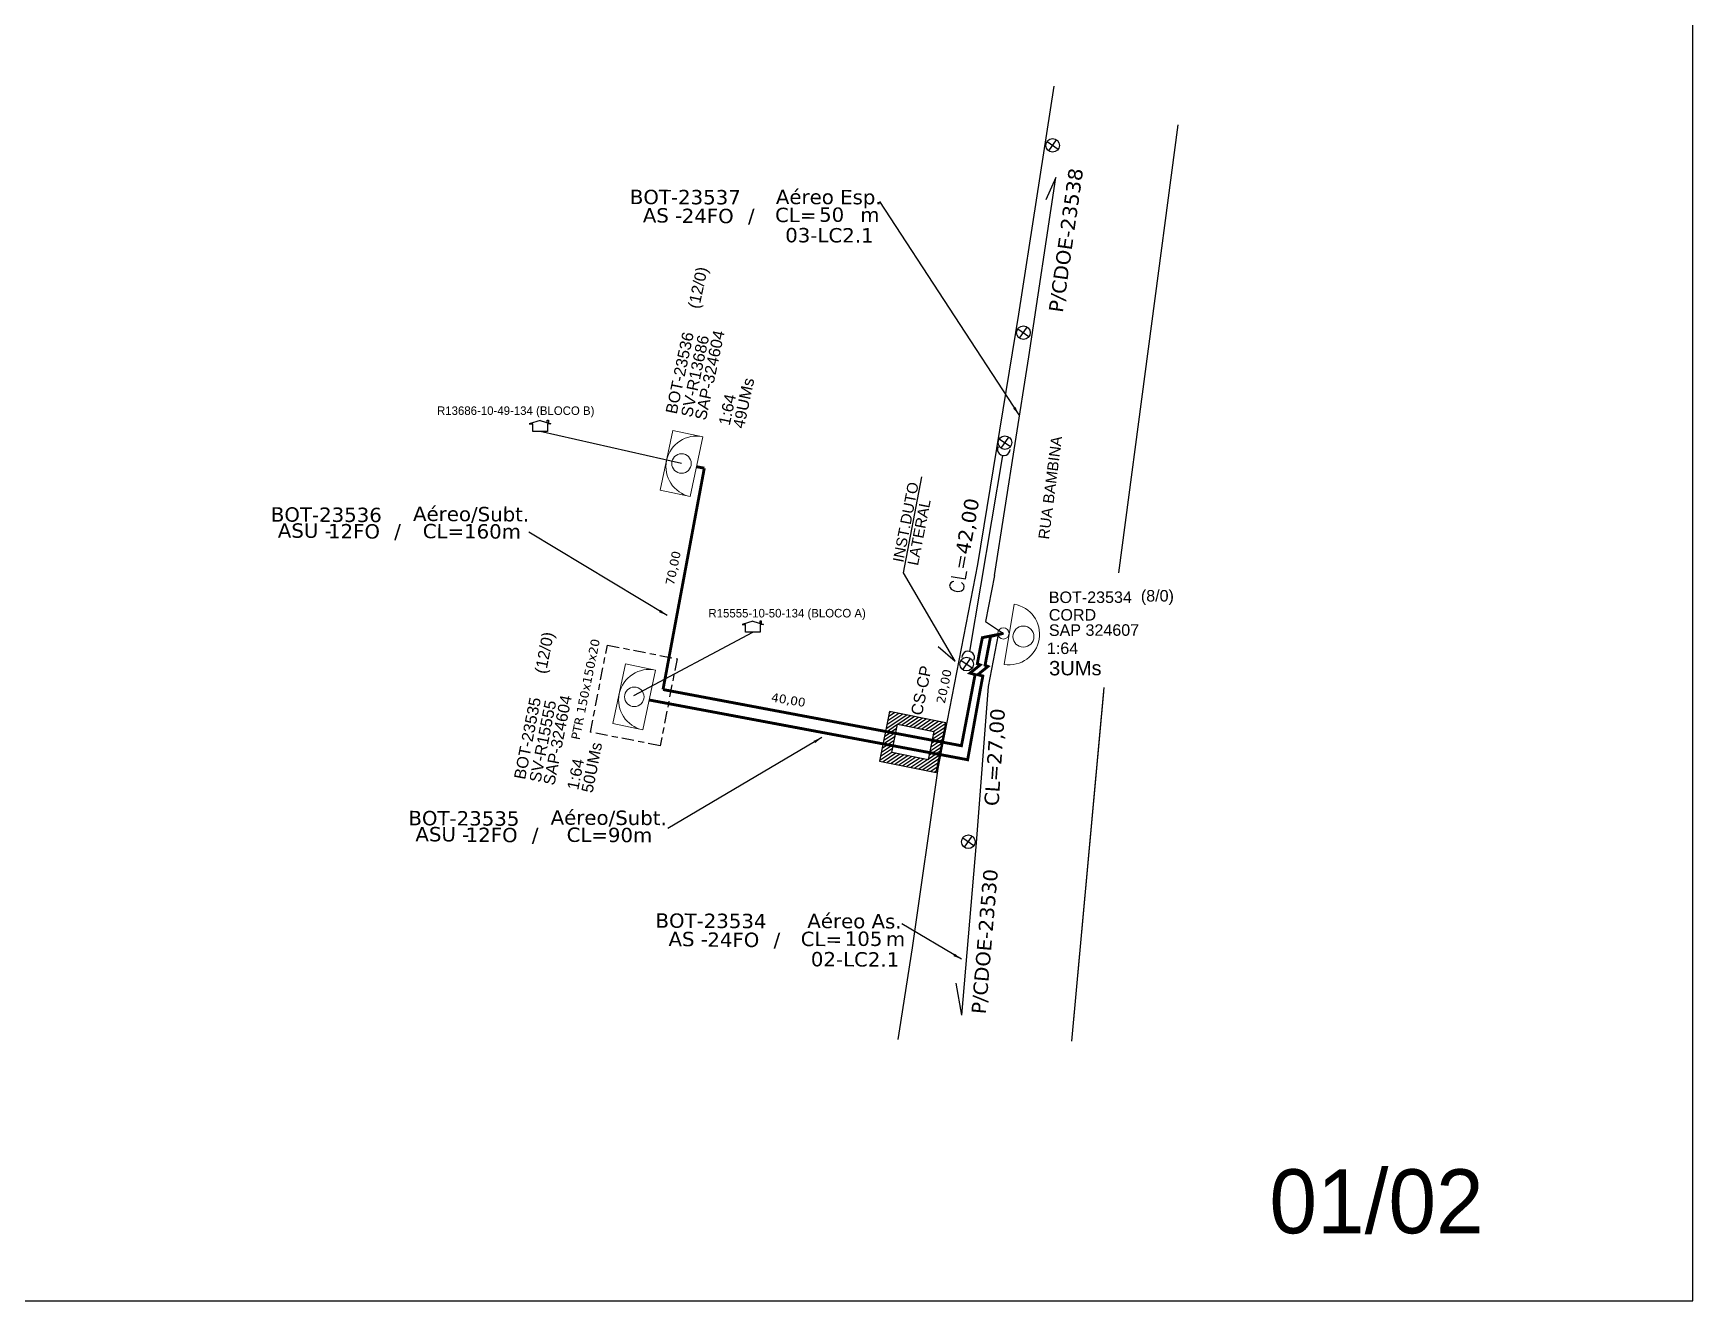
# Model space of a CAD drawing. Extents: x 4313 to 28038, y -9425 to 4777.
# Drawn here: x 19338.7 to 19727.5, y -7454.1 to -7157.1 of the extents above; entities that cross this region are included whole.
import ezdxf
from ezdxf.enums import TextEntityAlignment as Align

# ---------------------------------------------------------------- set-up
doc = ezdxf.new("R2010")
doc.units = ezdxf.units.DM
doc.header["$MEASUREMENT"] = 0
doc.linetypes.add('ARILNSUP', pattern=[6.27, 2.85, -1, 1.42, -1])
for name, color, linetype in [('10.1-Caixas Subterrâneas', 5, 'Continuous'), ('CAP a instalar', 1, 'Continuous'), ('celulas gpon', 7, 'Continuous'), ('label_cabos', 7, 'Continuous'), ('Legenda', 1, 'Continuous'), ('Postes Existentes NA', 1, 'Continuous'), ('QUADRA', 7, 'Continuous'), ('Subida Lateral', 5, 'Continuous'), ('surveys', 7, 'Continuous'), ('surveys legendas', 7, 'Continuous')]:
    doc.layers.add(name, color=color, linetype=linetype)
for name, color, linetype, lineweight in [("20.0-LEGENDA DOS CDO'S", 1, 'Continuous', 0), ('20.1-CDO_INTERIOR', 1, 'Continuous', 0), ('20.2-CDO_POSTE', 1, 'Continuous', 5), ('20.6-CORDOALHA_SUPORTE', 7, 'Continuous', 25), ('Segmento Logradouro Texto', 251, 'Continuous', 0)]:
    doc.layers.add(name, color=color, linetype=linetype, lineweight=lineweight)
doc.layers.add('DROP DE CLIENTE', color=140, linetype='Continuous', plot=False)
doc.layers.add('EXTRA', color=50, linetype='Continuous', plot=False)
doc.styles.add('ARIAL', font='arial.ttf')
doc.styles.add('DIGICADE', font='arial.ttf')
doc.styles.add('ROMANS', font='romans.shx')
doc.styles.add('siredit', font='verdana.ttf')
doc.linetypes.add('FENCELINE1', pattern='A,0.25,-0.1,[133,ltypeshp.shx,S=0.1,R=0,X=-0.1,Y=0],-0.1,1', length=1.45)
doc.dimstyles.new('CC', dxfattribs={"dimtxt": 1, "dimasz": 2, "dimexe": 0.18, "dimexo": 0.0625, "dimgap": 0.09, "dimtad": 0, "dimdec": 0, "dimrnd": 1, "dimzin": 0, "dimdsep": 46, "dimtxsty": 'siredit', "dimblk": 'NONE', "dimcen": 0, "dimse1": 1, "dimse2": 1, "dimsd1": 1, "dimsd2": 1, "dimclrt": 7, "dimadec": 0, "dimazin": 0, "dimtfac": 1, "dimtdec": 0, "dimtofl": 0, "dimtmove": 0, "dimatfit": 3, "dimfxl": 0, "dimtolj": 1, "dimtzin": 0, "dimarcsym": 0})

# ---------------------------------------------------------------- blocks, each defined once
blk = doc.blocks.new('*U163')
at = {"color": 10}
for points in [[(41172, 12883), (40951, 13058)], [(40974, 12860), (41149, 13081)]]:
    blk.add_lwpolyline(points, dxfattribs=at)
blk.add_circle((41062, 12971), 141, dxfattribs=at)
blk = doc.blocks.new('*U33')
at = {"color": 0}
blk.add_line((2.14, -0.58), (-2.1, -0.68), dxfattribs=at)
for centre, radius in [((0, 0.38), 0.733), ((0.03, -1.03), 0.393)]:
    blk.add_circle(centre, radius, dxfattribs=at)
blk.add_arc((0.02, -0.63), 2.12, 1.3782, 181.3782, dxfattribs=at)
blk = doc.blocks.new('*X32')
at = {"color": 0, "linetype": 'Continuous'}
for p, q in [((-1.25, 0.34099), (-0.49099, 1.1)), ((-1.25, 0.517767), (-0.667767, 1.1)), ((-1.25, 0.694544), (-0.844544, 1.1)), ((-1.25, 0.87132), (-1.02132, 1.1)), ((-1.25, 1.048097), (-1.198097, 1.1)), ((-0.789214, 0.625), (-0.314214, 1.1)), ((-0.612437, 0.625), (-0.137437, 1.1)), ((-0.43566, 0.625), (0.03934, 1.1)), ((-0.258883, 0.625), (0.216117, 1.1)), ((-0.082107, 0.625), (0.392893, 1.1)), ((0.09467, 0.625), (0.56967, 1.1)), ((0.271447, 0.625), (0.746447, 1.1)), ((0.448223, 0.625), (0.923223, 1.1)), ((0.625, 0.625), (1.1, 1.1)), ((0.801777, 0.625), (1.25, 1.073223)), ((0.8035, 0.449947), (1.25, 0.896447)), ((-1.25, 0.164214), (-0.8035, 0.610714)), ((-1.25, -0.012563), (-0.8035, 0.433937)), ((-1.25, -0.18934), (-0.8035, 0.25716)), ((-1.25, -0.366117), (-0.8035, 0.080383)), ((0.8035, 0.27317), (1.25, 0.71967)), ((0.8035, 0.096393), (1.25, 0.542893)), ((0.8035, -0.080383), (1.25, 0.366117)), ((0.8035, -0.25716), (1.25, 0.18934)), ((0.8035, -0.433937), (1.25, 0.012563)), ((-1.25, -0.542893), (-0.8035, -0.096393)), ((-1.25, -0.71967), (-0.8035, -0.27317)), ((-1.25, -0.896447), (-0.8035, -0.449947)), ((-1.25, -1.073223), (-0.801777, -0.625)), ((-1.1, -1.1), (-0.625, -0.625)), ((-0.923223, -1.1), (-0.448223, -0.625)), ((-0.746447, -1.1), (-0.271447, -0.625)), ((-0.56967, -1.1), (-0.09467, -0.625)), ((-0.392893, -1.1), (0.082107, -0.625)), ((-0.216117, -1.1), (0.258883, -0.625)), ((-0.03934, -1.1), (0.43566, -0.625)), ((0.137437, -1.1), (0.612437, -0.625)), ((0.314214, -1.1), (0.789214, -0.625)), ((0.49099, -1.1), (1.25, -0.34099)), ((0.667767, -1.1), (1.25, -0.517767)), ((0.8035, -0.610714), (1.25, -0.164214)), ((0.844544, -1.1), (1.25, -0.694544)), ((1.02132, -1.1), (1.25, -0.87132)), ((1.198097, -1.1), (1.25, -1.048097))]:
    blk.add_line(p, q, dxfattribs=at)
blk = doc.blocks.new('MANHOLE_MQ')
at = {"color": 0, "linetype": 'Continuous'}
for p, q in [((0.00000623, 0.00000569), (-0.00000627, 0.00000569)), ((-0.00000627, 0.00000569), (-0.00000627, -0.00000531)), ((0.00000623, -0.00000531), (0.00000623, 0.00000569)), ((-0.00000404, 0.00000331), (0.00000399, 0.00000331)), ((-0.00000404, -0.00000294), (-0.00000404, 0.00000331)), ((0.00000399, 0.00000331), (0.00000399, -0.00000294)), ((0.00000399, -0.00000294), (-0.00000404, -0.00000294)), ((0.00000399, -0.00000294), (0.00000399, -0.00000294)), ((-0.00000627, -0.00000531), (0.00000623, -0.00000531))]:
    blk.add_line(p, q, dxfattribs=at)
at = {"color": 0, "linetype": 'Continuous', "xscale": 5e-06, "yscale": 5e-06, "zscale": 1e-05}
blk.add_blockref('*X32', (-0.00000002, 0.00000019), dxfattribs=at)
blk = doc.blocks.new('Inst CB AS CFOA-SM-AS-80-TS-24')
at = {"layer": 'label_cabos', "color": 0, "style": 'siredit'}
for tag, flags, p in [('ID_ATIVIDADE', 3, (1.31, 2.67)), ('FATOR', 1, (11.56, 2.55))]:
    blk.add_attdef(tag, text='', height=1, rotation=359.69, dxfattribs=dict(at, flags=flags)).set_placement(p, align=Align.MIDDLE_CENTER)
for tag, p in [('DESTINO_CABO', (3.13, 1.26)), ('TIPO_CABO', (13.11, 1.24)), ('TIPO_CABO', (1.76, 0)), ('CABO', (4.69, -0.05)), ('/', (7.71, -0.05)), ('LANCE', (10.81, 0)), ('UND', (15.96, 0)), ('FID', (13.15, -1.41))]:
    blk.add_attdef(tag, text='', height=1, rotation=359.69, dxfattribs=at).set_placement(p, align=Align.MIDDLE_CENTER)
blk.add_attdef('QTDE', (12.43, -0.47), '', height=1, rotation=359.69, dxfattribs=at)
blk = doc.blocks.new('_None')
blk = doc.blocks.new('Inst CB ESP CFOA-SM-AS-80-TS-24')
at = {"layer": 'label_cabos', "color": 0, "style": 'siredit'}
for tag, flags, p in [('ID_ATIVIDADE', 3, (1.31, 2.67)), ('FATOR', 1, (11.56, 2.55))]:
    blk.add_attdef(tag, text='', height=1, rotation=359.69, dxfattribs=dict(at, flags=flags)).set_placement(p, align=Align.MIDDLE_CENTER)
for tag, p in [('DESTINO_CABO', (3.13, 1.26)), ('TIPO_CABO', (13.11, 1.24)), ('TIPO_CABO', (1.76, 0)), ('CABO', (4.69, -0.05)), ('/', (7.71, -0.05)), ('LANCE', (10.81, 0)), ('UND', (15.96, 0)), ('FID', (13.15, -1.41))]:
    blk.add_attdef(tag, text='', height=1, rotation=359.69, dxfattribs=at).set_placement(p, align=Align.MIDDLE_CENTER)
blk.add_attdef('QTDE', (12.43, -0.47), '', height=1, rotation=359.69, dxfattribs=at)
blk = doc.blocks.new('LEGENDA DOS CABOS')
at = {"layer": 'EXTRA', "style": 'siredit'}
for tag, p in [('ID', (4.6, 0.97)), ('XX', (9.03, 0.97))]:
    blk.add_attdef(tag, text='', height=0.48, rotation=359.69, dxfattribs=at).set_placement(p, align=Align.MIDDLE_CENTER)
at = {"layer": 'Legenda', "color": 7, "style": 'siredit'}
for tag, p in [('TIPO_CABO', (1.31, 0)), ('CABO', (4.69, -0.05)), ('/', (6.81, -0.05)), ('METROS', (10.03, -0.05))]:
    blk.add_attdef(tag, text='', height=0.8, rotation=359.69, dxfattribs=at).set_placement(p, align=Align.MIDDLE_CENTER)
blk = doc.blocks.new('SURVEY_SURVEY')
for p, q in [((0, 0.0000127), (-0.0000126, 0.000009)), ((-0.0000126, 0.000009), (-0.0000086, 0.000009)), ((-0.0000086, 0), (-0.0000086, 0.000009)), ((0.0000086, 0), (-0.0000086, 0)), ((0, 0.0000127), (0.0000126, 0.000009)), ((0.0000084, 0.0000132), (0.0000098, 0.0000132)), ((0.0000084, 0.0000103), (0.0000084, 0.0000132)), ((0.0000126, 0.000009), (0.0000086, 0.000009)), ((0.0000086, 0.000009), (0.0000086, 0)), ((0.0000098, 0.0000132), (0.0000098, 0.0000099))]:
    blk.add_line(p, q)

msp = doc.modelspace()

# ---------------------------------------------------------------- linework, layer by layer
for points in [[(18888.92, -7454.14), (19727.49, -7454.14), (19727.49, -6860.14), (18888.92, -6860.14), (18888.92, -7454.14)], [(19541.38, -7392.95), (19544.68, -7371.46), (19550.7, -7329.39), (19560.02, -7281.59), (19569.63, -7223.01), (19577.9, -7169.58)]]:
    msp.add_lwpolyline(points)
at = {"color": 2}
msp.add_lwpolyline([(19550.75, -7300.8), (19554.71, -7304.25), (19542.57, -7283.61), (19546.85, -7261.07)], dxfattribs=at)
at = {"color": 0, "linetype": 'ARILNSUP'}
msp.add_lwpolyline([(19473.22, -7300.53), (19489.55, -7303.7), (19485.6, -7324.09), (19469.26, -7320.92)], close=True, dxfattribs=at)
at = {"layer": '20.1-CDO_INTERIOR', "color": 1, "lineweight": 18}
for points in [[(19485.61, -7264.23), (19488.57, -7250.22), (19495.58, -7251.7), (19492.62, -7265.71)], [(19474.54, -7318.89), (19477.5, -7304.88), (19484.5, -7306.36), (19481.54, -7320.37)]]:
    msp.add_lwpolyline(points, close=True, dxfattribs=at)
for centre in [(19490.6, -7257.96), (19479.52, -7312.63)]:
    msp.add_circle(centre, 2.29, dxfattribs=at)
for centre in [(19494.1, -7258.7), (19483.02, -7313.37)]:
    msp.add_arc(centre, 7.16, 78.0694, 258.0694, dxfattribs=at)
at = {"layer": '20.6-CORDOALHA_SUPORTE'}
msp.add_line((19565.77, -7256.06), (19558.07, -7301.98), dxfattribs=at)
for centre, start, end in [((19566.09, -7254.64), 155.5525, 359.2665), ((19557.75, -7303.4), 335.5525, 179.2665)]:
    msp.add_arc(centre, 1.46, start, end, dxfattribs=at)
at = {"layer": 'CAP a instalar', "color": 0, "linetype": 'FENCELINE1', "ltscale": 5}
for p, q in [((19571.97, -7232.95), (19578.28, -7190.98)), ((19578.28, -7190.98), (19575.95, -7196.21)), ((19568.74, -7253.29), (19571.97, -7232.95)), ((19563.9, -7284.2), (19568.74, -7253.29)), ((19563.9, -7284.2), (19561.8, -7294.96)), ((19561.8, -7294.96), (19566.01, -7297.76)), ((19562.51, -7310.23), (19564.88, -7298.01)), ((19564.88, -7298.01), (19566.01, -7297.76)), ((19559.73, -7346.86), (19562.51, -7310.23)), ((19556.28, -7387.18), (19559.73, -7346.86)), ((19556.28, -7387.18), (19554.95, -7379.68))]:
    msp.add_line(p, q, dxfattribs=at)
at = {"layer": 'CAP a instalar', "color": 1, "ltscale": 5, "const_width": 0.674}
for points in [[(19486.26, -7310.92), (19495.93, -7259.06)], [(19494.1, -7258.7), (19495.93, -7259.06)], [(19560.55, -7301.36), (19561.06, -7298.77), (19566.01, -7297.76)], [(19562.37, -7301.71), (19563.02, -7298.37), (19566.01, -7297.76)], [(19560.58, -7310.91), (19557.62, -7327.37), (19483.02, -7313.37)], [(19558.76, -7310.56), (19556.17, -7324.09), (19486.26, -7310.92)]]:
    msp.add_lwpolyline(points, dxfattribs=at)
at = {"layer": 'CAP a instalar', "linetype": 'FENCELINE1', "ltscale": 5, "const_width": 0.674}
msp.add_lwpolyline([(19563.04, -7298.46), (19563.04, -7298.46), (19566.01, -7297.76)], dxfattribs=at)
at = {"layer": 'DROP DE CLIENTE'}
for points in [[(19490.6, -7257.96), (19457.45, -7250.44)], [(19479.41, -7312.31), (19507.3, -7297.46)]]:
    msp.add_lwpolyline(points, dxfattribs=at)
at = {"layer": 'QUADRA'}
for points in [[(19541.38, -7392.95), (19544.68, -7371.46), (19550.7, -7329.39), (19560.02, -7281.59), (19569.63, -7223.01), (19577.9, -7169.58)], [(19606.84, -7178.62), (19592.94, -7283.55)], [(19606.84, -7178.62), (19592.94, -7283.55)], [(19589.53, -7310.43), (19581.96, -7393.33)], [(19589.44, -7311.43), (19581.96, -7393.33)]]:
    msp.add_lwpolyline(points, dxfattribs=at)
at = {"layer": 'Subida Lateral', "color": 5, "const_width": 0.674}
for points in [[(19558.76, -7310.56), (19559.36, -7307.41), (19558.17, -7307.08), (19560.55, -7305.16), (19559.89, -7304.87), (19560.55, -7301.36)], [(19560.58, -7310.91), (19561.18, -7307.76), (19559.99, -7307.44), (19562.37, -7305.51), (19561.7, -7305.22), (19562.37, -7301.71)]]:
    msp.add_lwpolyline(points, dxfattribs=at)

# ---------------------------------------------------------------- block references
at = {"layer": '10.1-Caixas Subterrâneas', "color": 30, "xscale": 1077295.064215016, "yscale": 1077295.064215016, "zscale": 1077295.064215016, "rotation": 168.7251097524286}
msp.add_blockref('MANHOLE_MQ', (19544.79, -7323.01), dxfattribs=at)
at = {"layer": '20.2-CDO_POSTE', "color": 5, "xscale": -3.368783586764579, "yscale": 3.368783586764579, "zscale": 3.368783586764579, "rotation": 262.0581922621544}
msp.add_blockref('*U33', (19569.42, -7298.34), dxfattribs=at)
at = {"layer": 'label_cabos'}
ref = msp.add_blockref('Inst CB ESP CFOA-SM-AS-80-TS-24', (19480.94, -7199.82), dxfattribs=dict(at, xscale=3.36878358676458, yscale=3.36878358676458, zscale=3.36878358676458, rotation=0.1315642785740556))
ref.add_attrib('DESTINO_CABO', 'BOT-23537', dxfattribs={"color": 0, "height": 3.369, "rotation": 359.8216, "style": 'siredit'}).set_placement((19491.48, -7195.54), align=Align.MIDDLE_CENTER)
ref.add_attrib('TIPO_CABO', 'Aéreo Esp.', dxfattribs={"color": 0, "height": 3.369, "rotation": 359.8216, "style": 'siredit'}).set_placement((19525.09, -7195.52), align=Align.MIDDLE_CENTER)
ref.add_attrib('CABO', '24FO', dxfattribs={"color": 0, "height": 3.369, "rotation": 359.8216, "style": 'siredit'}).set_placement((19496.73, -7199.96), align=Align.MIDDLE_CENTER)
ref.add_attrib('/', '/', dxfattribs={"color": 0, "height": 3.37, "rotation": 359.8216, "style": 'siredit'}).set_placement((19506.93, -7199.93), align=Align.MIDDLE_CENTER)
ref.add_attrib('TIPO_CABO', 'AS - ', dxfattribs={"color": 0, "height": 3.369, "rotation": 359.8216, "style": 'siredit'}).set_placement((19486.88, -7199.82), align=Align.MIDDLE_CENTER)
ref.add_attrib('FID', '03-LC2.1', dxfattribs={"color": 0, "height": 3.369, "rotation": 359.8216, "style": 'siredit'}).set_placement((19525.24, -7204.48), align=Align.MIDDLE_CENTER)
ref.add_attrib('LANCE', 'CL=', dxfattribs={"color": 0, "height": 3.369, "rotation": 359.8216, "style": 'siredit'}).set_placement((19517.35, -7199.73), align=Align.MIDDLE_CENTER)
ref.add_attrib('QTDE', '50', (19522.81, -7201.32), dxfattribs={"color": 0, "height": 3.369, "rotation": 359.8216, "style": 'siredit'})
ref.add_attrib('UND', 'm', dxfattribs={"color": 0, "height": 3.37, "rotation": 359.8216, "style": 'siredit'}).set_placement((19534.72, -7199.69), align=Align.MIDDLE_CENTER)
at = {"layer": 'label_cabos', "color": 0, "lineweight": 0}
ref = msp.add_blockref('LEGENDA DOS CABOS', (19393.11, -7275.44), dxfattribs=dict(at, xscale=3.368783586764579, yscale=3.368783586764579, zscale=3.368783586764579))
ref.add_attrib('ID', 'BOT-23536', dxfattribs={"color": 0, "height": 3.369, "rotation": 359.69, "style": 'siredit'}).set_placement((19407.39, -7269.95), align=Align.MIDDLE_CENTER)
ref.add_attrib('CABO', '12FO', dxfattribs={"color": 0, "height": 3.369, "rotation": 359.69, "style": 'siredit'}).set_placement((19413.87, -7273.84), align=Align.MIDDLE_CENTER)
ref.add_attrib('METROS', 'CL=160m', dxfattribs={"color": 0, "height": 3.369, "rotation": 359.69, "style": 'siredit'}).set_placement((19441.48, -7273.84), align=Align.MIDDLE_CENTER)
ref.add_attrib('XX', 'Aéreo/Subt.', dxfattribs={"color": 0, "height": 3.3688, "rotation": 359.69, "style": 'siredit'}).set_placement((19441.31, -7269.8), align=Align.MIDDLE_CENTER)
ref.add_attrib('/', '/', dxfattribs={"color": 0, "height": 3.37, "rotation": 359.69, "style": 'siredit'}).set_placement((19424.07, -7273.84), align=Align.MIDDLE_CENTER)
ref.add_attrib('TIPO_CABO', 'ASU -', dxfattribs={"color": 0, "height": 3.369, "rotation": 359.69, "style": 'siredit'}).set_placement((19402.34, -7273.68), align=Align.MIDDLE_CENTER)
ref = msp.add_blockref('LEGENDA DOS CABOS', (19425.34, -7346.58), dxfattribs=dict(at, xscale=3.368783586764579, yscale=3.368783586764579, zscale=3.368783586764579))
ref.add_attrib('ID', 'BOT-23535', dxfattribs={"color": 0, "height": 3.369, "rotation": 359.69, "style": 'siredit'}).set_placement((19439.62, -7341.09), align=Align.MIDDLE_CENTER)
ref.add_attrib('CABO', '12FO', dxfattribs={"color": 0, "height": 3.369, "rotation": 359.69, "style": 'siredit'}).set_placement((19446.11, -7344.98), align=Align.MIDDLE_CENTER)
ref.add_attrib('METROS', 'CL=90m', dxfattribs={"color": 0, "height": 3.369, "rotation": 359.69, "style": 'siredit'}).set_placement((19473.71, -7344.98), align=Align.MIDDLE_CENTER)
ref.add_attrib('XX', 'Aéreo/Subt.', dxfattribs={"color": 0, "height": 3.3688, "rotation": 359.69, "style": 'siredit'}).set_placement((19473.54, -7340.95), align=Align.MIDDLE_CENTER)
ref.add_attrib('/', '/', dxfattribs={"color": 0, "height": 3.37, "rotation": 359.69, "style": 'siredit'}).set_placement((19456.31, -7344.98), align=Align.MIDDLE_CENTER)
ref.add_attrib('TIPO_CABO', 'ASU -', dxfattribs={"color": 0, "height": 3.369, "rotation": 359.69, "style": 'siredit'}).set_placement((19434.57, -7344.82), align=Align.MIDDLE_CENTER)
at = {"layer": 'label_cabos'}
ref = msp.add_blockref('Inst CB AS CFOA-SM-AS-80-TS-24', (19486.95, -7369.37), dxfattribs=dict(at, xscale=3.368783586764579, yscale=3.368783586764579, zscale=3.368783586764579))
ref.add_attrib('DESTINO_CABO', 'BOT-23534', dxfattribs={"color": 0, "height": 3.369, "rotation": 359.69, "style": 'siredit'}).set_placement((19497.5, -7365.11), align=Align.MIDDLE_CENTER)
ref.add_attrib('TIPO_CABO', 'Aéreo As.', dxfattribs={"color": 0, "height": 3.369, "rotation": 359.69, "style": 'siredit'}).set_placement((19531.11, -7365.17), align=Align.MIDDLE_CENTER)
ref.add_attrib('CABO', '24FO', dxfattribs={"color": 0, "height": 3.369, "rotation": 359.69, "style": 'siredit'}).set_placement((19502.73, -7369.54), align=Align.MIDDLE_CENTER)
ref.add_attrib('/', '/', dxfattribs={"color": 0, "height": 3.37, "rotation": 359.69, "style": 'siredit'}).set_placement((19512.94, -7369.54), align=Align.MIDDLE_CENTER)
ref.add_attrib('TIPO_CABO', 'AS - ', dxfattribs={"color": 0, "height": 3.369, "rotation": 359.69, "style": 'siredit'}).set_placement((19492.89, -7369.38), align=Align.MIDDLE_CENTER)
ref.add_attrib('FID', '02-LC2.1', dxfattribs={"color": 0, "height": 3.369, "rotation": 359.69, "style": 'siredit'}).set_placement((19531.24, -7374.13), align=Align.MIDDLE_CENTER)
ref.add_attrib('LANCE', 'CL=', dxfattribs={"color": 0, "height": 3.369, "rotation": 359.69, "style": 'siredit'}).set_placement((19523.36, -7369.36), align=Align.MIDDLE_CENTER)
ref.add_attrib('QTDE', '105', (19528.82, -7370.96), dxfattribs={"color": 0, "height": 3.369, "rotation": 359.69, "style": 'siredit'})
ref.add_attrib('UND', 'm', dxfattribs={"color": 0, "height": 3.37, "rotation": 359.69, "style": 'siredit'}).set_placement((19540.73, -7369.36), align=Align.MIDDLE_CENTER)
at = {"layer": 'Postes Existentes NA', "xscale": 0.01129166599561069, "yscale": 0.01129166599561069, "zscale": 0.01129166599561069, "rotation": 273.6827927550193}
for p in [(19401.58, -6730.13), (19394.74, -6774.01), (19390.41, -6799.78), (19381.43, -6851.67), (19381.84, -6893.29)]:
    msp.add_blockref('*U163', p, dxfattribs=at)
at = {"layer": 'surveys', "color": 151, "xscale": 200000, "yscale": 200000, "zscale": 200000}
for p in [(19457.45, -7250.44), (19507.3, -7297.46)]:
    msp.add_blockref('SURVEY_SURVEY', p, dxfattribs=at)

# ---------------------------------------------------------------- texts
at = {"color": 0, "ltscale": 2, "insert": (19628.31, -7423.33), "char_height": 15, "attachment_point": 1}
msp.add_mtext_dynamic_manual_height_columns('01/02', width=211.8067, gutter_width=10, heights=[1.83], dxfattribs=at)
at = {"layer": '10.1-Caixas Subterrâneas', "color": 30, "style": 'ARIAL'}
msp.add_text('CS-CP', height=2.695, rotation=78.7251, dxfattribs=at).set_placement((19546.92, -7317.14))
at = {"layer": "20.0-LEGENDA DOS CDO'S", "color": 1, "style": 'ARIAL'}
for rotation, p in [(78.0067, (19494.85, -7221.13)), (78.8724, (19458.95, -7306.66))]:
    msp.add_text('        (12/0)', height=2.695, rotation=rotation, dxfattribs=at).set_placement(p, align=Align.CENTER)
for s, rotation, p in [('SAP-324604', 78.0067, (19496.29, -7247.99)), ('BOT-23536', 78.0067, (19489.45, -7246.54)), ('SV-R13686', 78.0067, (19493.04, -7247.29)), ('49UMs', 78.0067, (19505.21, -7249.91)), ('1:64', 78.0067, (19501.87, -7249.2)), ('SAP-324604', 78.8724, (19460.8, -7333.5)), ('BOT-23535', 78.8724, (19453.94, -7332.15)), ('SV-R15555', 78.8724, (19457.54, -7332.85)), ('50UMs', 78.8724, (19469.74, -7335.28)), ('1:64', 78.8724, (19466.39, -7334.62))]:
    msp.add_text(s, height=2.695, rotation=rotation, dxfattribs=at).set_placement(p)
at = {"layer": "20.0-LEGENDA DOS CDO'S", "color": 5, "style": 'ARIAL'}
for s, height, p in [('BOT-23534', 2.695, (19576.63, -7290.66)), ('CORD', 2.695, (19576.64, -7294.78)), ('SAP 324607', 2.695, (19576.65, -7298.36)), ('1:64', 2.695, (19576.19, -7302.61)), ('3UMs', 3.369, (19576.7, -7307.6))]:
    msp.add_text(s, height=height, rotation=0.118, dxfattribs=at).set_placement(p)
msp.add_text('(8/0)', height=2.695, rotation=0.118, dxfattribs=at).set_placement((19602.07, -7290.3), align=Align.CENTER)
at = {"layer": '20.6-CORDOALHA_SUPORTE', "color": 0, "style": 'siredit'}
msp.add_text('42,00', height=3.369, rotation=80.0348, dxfattribs=at).set_placement((19558.06, -7279.46))
at = {"layer": '20.6-CORDOALHA_SUPORTE', "color": 0, "style": 'ROMANS'}
msp.add_text('CL=', height=3.369, rotation=80.3448, dxfattribs=at).set_placement((19558.06, -7279.46), align=Align.RIGHT)
at = {"layer": 'celulas gpon', "style": 'siredit'}
for s, height, rotation, p in [('P/CDOE-23538', 3.3688, 81.8948, (19579.9, -7222.74)), ('70,00', 2.061, 78.4676, (19488.81, -7286.64)), ('PTR 150x150x20', 2.0608, 78.4676, (19466.7, -7322.84)), ('20,00', 2.061, 78.4676, (19552.27, -7314.34)), ('40,00', 2.061, 350.6599, (19511.48, -7313.7)), ('CL=27,00', 3.369, 86.1379, (19564.84, -7338.31)), ('P/CDOE-23530', 3.3688, 85.1258, (19561.83, -7387.07))]:
    msp.add_text(s, height=height, rotation=rotation, dxfattribs=at).set_placement(p)
at = {"layer": 'Segmento Logradouro Texto', "linetype": 'Continuous', "insert": (19574.15, -7275.52), "char_height": 2.5266, "width": 25.0332, "attachment_point": 1, "rotation": 82.7012, "style": 'DIGICADE'}
msp.add_mtext('\\fArial|b0|i0|c0|p34;\\W1.0000000000;\\T1.0000000000;\\o\\lRUA BAMBINA', dxfattribs=at)
at = {"layer": 'Segmento Logradouro Texto', "color": 2, "linetype": 'Continuous', "char_height": 2.527, "width": 25.0332, "attachment_point": 1, "rotation": 78.9743, "style": 'DIGICADE'}
for s, insert in [('INST.DUTO', (19540.05, -7280.79)), ('LATERAL', (19543.5, -7281.54))]:
    msp.add_mtext(s, dxfattribs=dict(at, insert=insert))
at = {"layer": 'surveys legendas', "color": 0}
for s, p in [('R13686-10-49-134 (BLOCO B)', (19433.32, -7246.58)), ('R15555-10-50-134 (BLOCO A)', (19496.9, -7294.03))]:
    msp.add_text(s, height=2, dxfattribs=at).set_placement(p)

# ---------------------------------------------------------------- leaders
at = {"layer": 'label_cabos'}
for points in [[(19569.65, -7246.57), (19537.08, -7196.6)], [(19487.24, -7293.57), (19454.79, -7274.03)], [(19523.43, -7322.19), (19487.36, -7343.51)], [(19556.17, -7374.11), (19542.2, -7365.79)]]:
    msp.add_leader(points, dimstyle='CC', override={"dimgap": 0.09, "dimtad": 0}, dxfattribs=at)

doc.saveas('drawing.dxf')
